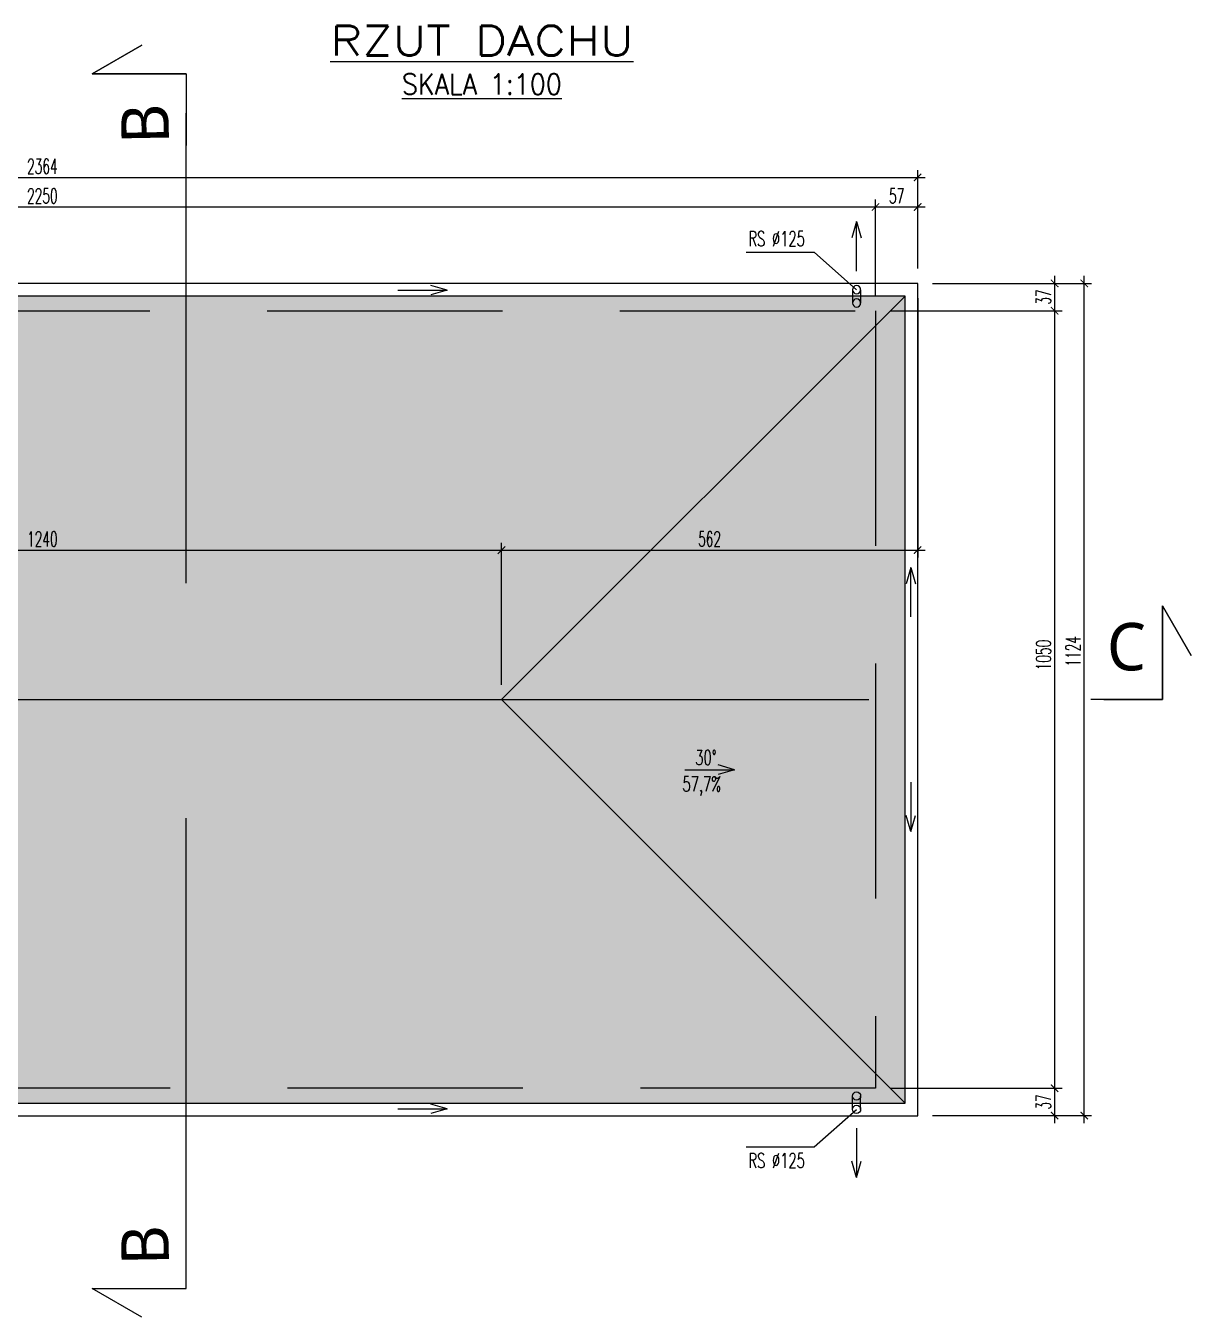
# Model space of a CAD drawing. Header units: millimetres. Extents: x -24587 to 37983, y -70862 to 338.
# Drawn here: x 10519 to 12093, y -66226 to -64482 of the extents above; entities that cross this region are included whole.
import ezdxf
from ezdxf.enums import TextEntityAlignment as Align

# ---------------------------------------------------------------- set-up
doc = ezdxf.new("R2010")
doc.units = ezdxf.units.MM
doc.header["$LTSCALE"] = 50
doc.linetypes.add('DASHED2', pattern=[9.525, 6.35, -3.175])
doc.layers.get('Defpoints').update_dxf_attribs({"color": 251})
for name, color, linetype in [('6', 6, 'Continuous'), ('K-CIENKIE', 8, 'Continuous'), ('K-HATCH243', 243, 'Continuous'), ('K-LINIA', 254, 'Continuous'), ('K-POMOCNICZE', 9, 'DASHED2'), ('K-TEXT 2.4mm', 71, 'Continuous'), ('K-TEXT 2.8mm', 101, 'Continuous'), ('K-TEXT 2mm', 254, 'Continuous'), ('K-TEXT 4mm', 4, 'Continuous'), ('K-WYMIARY', 1, 'Continuous')]:
    doc.layers.add(name, color=color, linetype=linetype)
doc.styles.add('text 2.8mm', font='romans.shx', dxfattribs={"width": 0.65})
doc.styles.add('text 2mm', font='romans.shx', dxfattribs={"width": 0.65})
doc.styles.add('text 4mm', font='romans.shx', dxfattribs={"width": 0.8})
doc.styles.add('text duzy', font='segoeui.ttf')
doc.styles.add('WYM1', font='romanszb.shx', dxfattribs={"width": 0.6})
doc.dimstyles.new('CM100', dxfattribs={"dimscale": 5, "dimtxt": 2, "dimasz": 1, "dimexe": 1, "dimexo": 2, "dimgap": 0.5, "dimtad": 1, "dimrnd": 0.5, "dimdsep": 46, "dimtxsty": 'WYM1', "dimblk": 'OBLIQUE', "dimcen": 0, "dimdle": 1, "dimclrd": 253, "dimclre": 251, "dimclrt": 30, "dimadec": 0, "dimazin": 0, "dimtfac": 1, "dimtix": 1, "dimtmove": 0, "dimatfit": 0, "dimfxl": 1, "dimtfillclr": 256, "dimtolj": 1, "dimarcsym": 0})

# ---------------------------------------------------------------- blocks, each defined once
blk = doc.blocks.new('_ArchTick')
at = {"color": 0, "linetype": 'ByBlock', "const_width": 0.15}
blk.add_lwpolyline([(-0.5, -0.5), (0.5, 0.5)], dxfattribs=at)
blk = doc.blocks.new('*D218')
at = {"layer": 'Defpoints', "color": 0, "transparency": 16777216}
for p in [(11666.7, -64727.2), (11723.7, -64830.3), (11666.7, -64867.3)]:
    blk.add_point(p, dxfattribs=at)
at = {"layer": 'K-WYMIARY', "color": 251, "lineweight": -2, "transparency": 16777216}
for p, q in [((11666.7, -64847.3), (11666.7, -64717.2)), ((11723.7, -64810.3), (11723.7, -64717.2))]:
    blk.add_line(p, q, dxfattribs=at)
at = {"layer": 'K-WYMIARY', "color": 253, "lineweight": -2, "transparency": 16777216}
blk.add_line((11733.7, -64727.2), (11656.7, -64727.2), dxfattribs=at)
at = {"layer": 'K-WYMIARY', "color": 253, "lineweight": -2, "transparency": 16777216, "xscale": 10, "yscale": 10, "zscale": 10}
for p, rotation in [((11666.7, -64727.2), 179.9999999999999), ((11723.7, -64727.2), 359.9999999999999)]:
    blk.add_blockref('_ArchTick', p, dxfattribs=dict(at, rotation=rotation))
at = {"layer": 'K-WYMIARY', "color": 30, "transparency": 16777216, "insert": (11695.2, -64712.2), "char_height": 20, "attachment_point": 5, "style": 'WYM1'}
blk.add_mtext('\\A1;57', dxfattribs=at)
blk = doc.blocks.new('*D219')
at = {"layer": 'Defpoints', "color": 0, "transparency": 16777216}
for p in [(9416.7, -64727.2), (9416.7, -64867.3), (11666.7, -64867.3)]:
    blk.add_point(p, dxfattribs=at)
at = {"layer": 'K-WYMIARY', "color": 251, "lineweight": -2, "transparency": 16777216}
for p, q in [((9416.7, -64847.3), (9416.7, -64717.2)), ((11666.7, -64847.3), (11666.7, -64717.2))]:
    blk.add_line(p, q, dxfattribs=at)
at = {"layer": 'K-WYMIARY', "color": 253, "lineweight": -2, "transparency": 16777216}
blk.add_line((11676.7, -64727.2), (9406.7, -64727.2), dxfattribs=at)
at = {"layer": 'K-WYMIARY', "color": 253, "lineweight": -2, "transparency": 16777216, "xscale": 10, "yscale": 10, "zscale": 10}
for p, rotation in [((9416.7, -64727.2), 179.9999999999999), ((11666.7, -64727.2), 359.9999999999999)]:
    blk.add_blockref('_ArchTick', p, dxfattribs=dict(at, rotation=rotation))
at = {"layer": 'K-WYMIARY', "color": 30, "transparency": 16777216, "insert": (10541.7, -64712.2), "char_height": 20, "attachment_point": 5, "style": 'WYM1'}
blk.add_mtext('\\A1;2250', dxfattribs=at)
blk = doc.blocks.new('*D220')
at = {"layer": 'Defpoints', "color": 0, "transparency": 16777216}
for p in [(11723.7, -64830.3), (11666.7, -64867.3), (11908.6, -64867.3)]:
    blk.add_point(p, dxfattribs=at)
at = {"layer": 'K-WYMIARY', "color": 253, "lineweight": -2, "transparency": 16777216}
blk.add_line((11908.6, -64820.3), (11908.6, -64877.3), dxfattribs=at)
at = {"layer": 'K-WYMIARY', "color": 251, "lineweight": -2, "transparency": 16777216}
for p, q in [((11743.7, -64830.3), (11918.6, -64830.3)), ((11686.7, -64867.3), (11918.6, -64867.3))]:
    blk.add_line(p, q, dxfattribs=at)
at = {"layer": 'K-WYMIARY', "color": 253, "lineweight": -2, "transparency": 16777216, "xscale": 10, "yscale": 10, "zscale": 10}
for p, rotation in [((11908.6, -64830.3), 89.99999999999993), ((11908.6, -64867.3), 269.9999999999999)]:
    blk.add_blockref('_ArchTick', p, dxfattribs=dict(at, rotation=rotation))
at = {"layer": 'K-WYMIARY', "color": 30, "transparency": 16777216, "insert": (11893.6, -64848.8), "char_height": 20, "attachment_point": 5, "rotation": 90, "style": 'WYM1'}
blk.add_mtext('\\A1;37', dxfattribs=at)
blk = doc.blocks.new('*D221')
at = {"layer": 'Defpoints', "color": 0, "transparency": 16777216}
for p in [(11666.7, -64867.3), (11666.7, -65917.3), (11908.6, -65917.3)]:
    blk.add_point(p, dxfattribs=at)
at = {"layer": 'K-WYMIARY', "color": 253, "lineweight": -2, "transparency": 16777216}
blk.add_line((11908.6, -64857.3), (11908.6, -65927.3), dxfattribs=at)
at = {"layer": 'K-WYMIARY', "color": 251, "lineweight": -2, "transparency": 16777216}
for p, q in [((11686.7, -64867.3), (11918.6, -64867.3)), ((11686.7, -65917.3), (11918.6, -65917.3))]:
    blk.add_line(p, q, dxfattribs=at)
at = {"layer": 'K-WYMIARY', "color": 253, "lineweight": -2, "transparency": 16777216, "xscale": 10, "yscale": 10, "zscale": 10}
for p, rotation in [((11908.6, -64867.3), 89.99999999999993), ((11908.6, -65917.3), 269.9999999999999)]:
    blk.add_blockref('_ArchTick', p, dxfattribs=dict(at, rotation=rotation))
at = {"layer": 'K-WYMIARY', "color": 30, "transparency": 16777216, "insert": (11893.6, -65332.2), "char_height": 20, "attachment_point": 5, "rotation": 90, "style": 'WYM1'}
blk.add_mtext('\\A1;1050', dxfattribs=at)
blk = doc.blocks.new('*D222')
at = {"layer": 'Defpoints', "color": 0, "transparency": 16777216}
for p in [(11666.7, -65917.3), (11723.7, -65954.3), (11908.6, -65954.3)]:
    blk.add_point(p, dxfattribs=at)
at = {"layer": 'K-WYMIARY', "color": 251, "lineweight": -2, "transparency": 16777216}
for p, q in [((11686.7, -65917.3), (11918.6, -65917.3)), ((11743.7, -65954.3), (11918.6, -65954.3))]:
    blk.add_line(p, q, dxfattribs=at)
at = {"layer": 'K-WYMIARY', "color": 253, "lineweight": -2, "transparency": 16777216}
blk.add_line((11908.6, -65907.3), (11908.6, -65964.3), dxfattribs=at)
at = {"layer": 'K-WYMIARY', "color": 253, "lineweight": -2, "transparency": 16777216, "xscale": 10, "yscale": 10, "zscale": 10}
for p, rotation in [((11908.6, -65917.3), 89.99999999999993), ((11908.6, -65954.3), 269.9999999999999)]:
    blk.add_blockref('_ArchTick', p, dxfattribs=dict(at, rotation=rotation))
at = {"layer": 'K-WYMIARY', "color": 30, "transparency": 16777216, "insert": (11893.6, -65935.8), "char_height": 20, "attachment_point": 5, "rotation": 90, "style": 'WYM1'}
blk.add_mtext('\\A1;37', dxfattribs=at)
blk = doc.blocks.new('*D223')
at = {"layer": 'Defpoints', "color": 0, "transparency": 16777216}
for p in [(11723.7, -64830.3), (11948.6, -64830.3), (11723.7, -65954.3)]:
    blk.add_point(p, dxfattribs=at)
at = {"layer": 'K-WYMIARY', "color": 253, "lineweight": -2, "transparency": 16777216}
blk.add_line((11948.6, -65964.3), (11948.6, -64820.3), dxfattribs=at)
at = {"layer": 'K-WYMIARY', "color": 251, "lineweight": -2, "transparency": 16777216}
for p, q in [((11743.7, -64830.3), (11958.6, -64830.3)), ((11743.7, -65954.3), (11958.6, -65954.3))]:
    blk.add_line(p, q, dxfattribs=at)
at = {"layer": 'K-WYMIARY', "color": 253, "lineweight": -2, "transparency": 16777216, "xscale": 10, "yscale": 10, "zscale": 10}
for p, rotation in [((11948.6, -64830.3), 89.9999999999999), ((11948.6, -65954.3), 269.9999999999999)]:
    blk.add_blockref('_ArchTick', p, dxfattribs=dict(at, rotation=rotation))
at = {"layer": 'K-WYMIARY', "color": 30, "transparency": 16777216, "insert": (11933.6, -65327.2), "char_height": 20, "attachment_point": 5, "rotation": 90, "style": 'WYM1'}
blk.add_mtext('\\A1;1124', dxfattribs=at)
blk = doc.blocks.new('*D225')
at = {"layer": 'Defpoints', "color": 0, "transparency": 16777216}
for p in [(11161.7, -65190.5), (9921.7, -65392.3), (11161.7, -65392.3)]:
    blk.add_point(p, dxfattribs=at)
at = {"layer": 'K-WYMIARY', "color": 253, "lineweight": -2, "transparency": 16777216}
blk.add_line((9911.7, -65190.5), (11171.7, -65190.5), dxfattribs=at)
at = {"layer": 'K-WYMIARY', "color": 251, "lineweight": -2, "transparency": 16777216}
for p, q in [((9921.7, -65372.3), (9921.7, -65180.5)), ((11161.7, -65372.3), (11161.7, -65180.5))]:
    blk.add_line(p, q, dxfattribs=at)
at = {"layer": 'K-WYMIARY', "color": 253, "lineweight": -2, "transparency": 16777216, "xscale": 10, "yscale": 10, "zscale": 10}
for p, rotation in [((9921.7, -65190.5), 179.9999999999999), ((11161.7, -65190.5), 359.9999999999999)]:
    blk.add_blockref('_ArchTick', p, dxfattribs=dict(at, rotation=rotation))
at = {"layer": 'K-WYMIARY', "color": 30, "transparency": 16777216, "insert": (10541.7, -65175.5), "char_height": 20, "attachment_point": 5, "style": 'WYM1'}
blk.add_mtext('\\A1;1240', dxfattribs=at)
blk = doc.blocks.new('*D226')
at = {"layer": 'Defpoints', "color": 0, "transparency": 16777216}
for p in [(11723.7, -64830.3), (11723.7, -65190.5), (11161.7, -65392.3)]:
    blk.add_point(p, dxfattribs=at)
at = {"layer": 'K-WYMIARY', "color": 251, "lineweight": -2, "transparency": 16777216}
for p, q in [((11723.7, -64850.3), (11723.7, -65200.5)), ((11161.7, -65372.3), (11161.7, -65180.5))]:
    blk.add_line(p, q, dxfattribs=at)
at = {"layer": 'K-WYMIARY', "color": 253, "lineweight": -2, "transparency": 16777216}
blk.add_line((11151.7, -65190.5), (11733.7, -65190.5), dxfattribs=at)
at = {"layer": 'K-WYMIARY', "color": 253, "lineweight": -2, "transparency": 16777216, "xscale": 10, "yscale": 10, "zscale": 10}
for p, rotation in [((11161.7, -65190.5), 179.9999999999999), ((11723.7, -65190.5), 359.9999999999999)]:
    blk.add_blockref('_ArchTick', p, dxfattribs=dict(at, rotation=rotation))
at = {"layer": 'K-WYMIARY', "color": 30, "transparency": 16777216, "insert": (11442.7, -65175.5), "char_height": 20, "attachment_point": 5, "style": 'WYM1'}
blk.add_mtext('\\A1;562', dxfattribs=at)
blk = doc.blocks.new('A$Cd909bc61')
for points in [[(77, -8.5), (77, -26.5)], [(88, -8.5), (88, -26.5)]]:
    blk.add_lwpolyline(points)
for centre in [(82.5, -8.5), (82.5, -26.5)]:
    blk.add_circle(centre, 5.5)
blk = doc.blocks.new('A$C14c26eda')
for points in [[(0, 0), (66.7, 0), (44.7, 6.4)], [(0, 0), (66.7, 0), (44.7, -6.4)]]:
    blk.add_lwpolyline(points)
blk = doc.blocks.new('*D240')
at = {"layer": 'Defpoints', "color": 0, "transparency": 16777216}
for p in [(11723.7, -64687.2), (9359.7, -64830.3), (11723.7, -64830.3)]:
    blk.add_point(p, dxfattribs=at)
at = {"layer": 'K-WYMIARY', "color": 251, "lineweight": -2, "transparency": 16777216}
for p, q in [((9359.7, -64810.3), (9359.7, -64677.2)), ((11723.7, -64810.3), (11723.7, -64677.2))]:
    blk.add_line(p, q, dxfattribs=at)
at = {"layer": 'K-WYMIARY', "color": 253, "lineweight": -2, "transparency": 16777216}
blk.add_line((9349.7, -64687.2), (11733.7, -64687.2), dxfattribs=at)
at = {"layer": 'K-WYMIARY', "color": 253, "lineweight": -2, "transparency": 16777216, "xscale": 10, "yscale": 10, "zscale": 10}
for p, rotation in [((9359.7, -64687.2), 179.9999999999999), ((11723.7, -64687.2), 359.9999999999999)]:
    blk.add_blockref('_ArchTick', p, dxfattribs=dict(at, rotation=rotation))
at = {"layer": 'K-WYMIARY', "color": 30, "transparency": 16777216, "insert": (10541.7, -64672.2), "char_height": 20, "attachment_point": 5, "style": 'WYM1'}
blk.add_mtext('\\A1;2364', dxfattribs=at)

msp = doc.modelspace()

# ---------------------------------------------------------------- hatches: boundary and pattern name
at = {"layer": 'K-HATCH243'}
h = msp.add_hatch(dxfattribs=at)
h.set_pattern_fill('AR-B88', color=256, scale=0.1, angle=180)
h.paths.add_polyline_path([(11706.7, -64847.349), (9376.7, -64847.349), (9921.7, -65392.349), (11161.7, -65392.349)])
h.paths.add_polyline_path([(11161.7, -65392.349), (9921.7, -65392.349), (9376.7, -65937.349), (11706.7, -65937.349)])
h = msp.add_hatch(dxfattribs=at)
h.set_pattern_fill('AR-B88', color=256, scale=0.1, angle=270)
h.paths.add_polyline_path([(9376.7, -65937.349), (9921.7, -65392.349), (9376.7, -64847.349)])
h.paths.add_polyline_path([(9674.366, -65376.349), (9674.366, -65326.349), (9749.366, -65326.349), (9749.366, -65376.349)], flags=16)
h.paths.add_polyline_path([(11161.7, -65392.349), (11706.7, -65937.349), (11706.7, -64847.349)])

# ---------------------------------------------------------------- linework, layer by layer
at = {"layer": '6', "linetype": 'DASHED2', "ltscale": 2}
for points in [[(10675.981, -66226.461), (10609.08, -66187.71), (10735.694, -66187.71), (10735.694, -64547.353), (10609.08, -64547.353), (10675.981, -64508.601)], [(9079.045, -65332.636), (9117.796, -65265.735), (9117.796, -65392.349), (12054.255, -65392.349), (12054.255, -65265.735), (12093.006, -65332.636)]]:
    msp.add_lwpolyline(points, dxfattribs=at)
at = {"layer": '6'}
for points in [[(10675.981, -64508.601), (10609.08, -64547.353), (10735.694, -64547.353), (10735.694, -64644.083)], [(12093.006, -65332.636), (12054.255, -65265.735), (12054.255, -65392.349), (11957.524, -65392.349)], [(10675.981, -66226.461), (10609.08, -66187.71), (10735.694, -66187.71), (10735.694, -66090.979)]]:
    msp.add_lwpolyline(points, dxfattribs=at)
at = {"layer": 'K-LINIA'}
for points in [[(11491.947, -64788.236), (11583.995, -64788.236), (11641.176, -64838.828)], [(11706.7, -64847.349), (11161.7, -65392.349), (11706.7, -65937.349)], [(9921.7, -65392.349), (11161.7, -65392.349)], [(11491.947, -65996.462), (11583.995, -65996.462), (11641.176, -65945.869)]]:
    msp.add_lwpolyline(points, dxfattribs=at)
for points in [[(9359.7, -65954.349), (11723.7, -65954.349), (11723.7, -64830.349), (9359.7, -64830.349)], [(9376.7, -65937.349), (11706.7, -65937.349), (11706.7, -64847.349), (9376.7, -64847.349)]]:
    msp.add_lwpolyline(points, close=True, dxfattribs=at)
at = {"layer": 'K-POMOCNICZE'}
msp.add_lwpolyline([(9416.7, -64867.349), (11666.7, -64867.349), (11666.7, -65917.349), (9416.7, -65917.349)], close=True, dxfattribs=at)

# ---------------------------------------------------------------- block references
at = {"layer": 'K-CIENKIE', "xscale": -1}
msp.add_blockref('A$Cd909bc61', (11723.7, -64830.349), dxfattribs=at)
at = {"layer": 'K-CIENKIE', "rotation": 180}
msp.add_blockref('A$Cd909bc61', (11723.7, -65954.349), dxfattribs=at)
at = {"layer": 'K-TEXT 2.4mm'}
for p, rotation in [((11641.2, -64813.575), 89.99999999999991), ((11714.52, -65504.048), 270)]:
    msp.add_blockref('A$C14c26eda', p, dxfattribs=dict(at, rotation=rotation))
msp.add_blockref('A$C14c26eda', (11021.678, -64839.529), dxfattribs=at)
at = {"layer": 'K-TEXT 2.4mm', "xscale": -1}
for p, rotation in [((11714.52, -65280.65), 270), ((11409.426, -65487.062), 180), ((11021.678, -65945.169), 180), ((11641.2, -65971.123), 90.00000000000007)]:
    msp.add_blockref('A$C14c26eda', p, dxfattribs=dict(at, rotation=rotation))

# ---------------------------------------------------------------- texts
at = {"layer": 'K-TEXT 2.8mm', "linetype": 'ByBlock', "lineweight": -2, "style": 'text 2.8mm', "width": 0.9}
msp.add_text('%%USKALA 1:100', height=28, dxfattribs=at).set_placement((11135.193, -64575.144), align=Align.CENTER)
at = {"layer": 'K-TEXT 2mm', "style": 'text 2mm', "width": 0.65}
for s, p in [('RS %%C125', (11495.085, -64779.895)), ('30%%D', (11423.34, -65480.716)), ('57,7%%%', (11406, -65516.418)), ('RS %%C125', (11495.085, -66024.803))]:
    msp.add_text(s, height=20, dxfattribs=at).set_placement(p)
at = {"layer": 'K-TEXT 4mm', "style": 'text 4mm', "width": 1.2}
msp.add_text('%%URZUT DACHU', height=40, dxfattribs=at).set_placement((11135.193, -64522.449), align=Align.CENTER)
at = {"layer": 'K-TEXT 4mm', "style": 'text duzy'}
for p in [(10712.773, -64641.357), (10712.773, -66155.917)]:
    msp.add_text('B', height=64, rotation=91.015444, dxfattribs=at).set_placement(p)
msp.add_text('C', height=64, dxfattribs=at).set_placement((11979.213, -65352.909))

# ---------------------------------------------------------------- dimensions: what is measured, and where the dimension line sits
at = {"layer": 'K-WYMIARY'}
for base, p1, p2, override, picture, middle in [((11723.7, -64687.213), (9359.72, -64830.349), (11723.7, -64830.349), {"dimscale": 10, "dimblk": 'ArchTick'}, '*D240', (10541.71, -64672.213)), ((9416.7, -64727.213), (11666.7, -64867.349), (9416.7, -64867.349), {"dimscale": 10, "dimblk": 'ArchTick', "dimtmove": 1}, '*D219', (10541.7, -64712.213)), ((11666.7, -64727.213), (11723.7, -64830.349), (11666.7, -64867.349), {"dimscale": 10, "dimblk": 'ArchTick', "dimtmove": 1}, '*D218', (11695.2, -64712.213)), ((11723.7, -65190.482), (11161.7, -65392.349), (11723.7, -64830.349), {"dimscale": 10, "dimblk": 'ArchTick', "dimtmove": 1}, '*D226', (11442.7, -65175.482)), ((11161.7, -65190.482), (9921.7, -65392.349), (11161.7, -65392.349), {"dimscale": 10, "dimblk": 'ArchTick', "dimtmove": 1}, '*D225', (10541.7, -65175.482))]:
    dim = msp.add_linear_dim(base=base, p1=p1, p2=p2, dimstyle='CM100', override=override, dxfattribs=at)
    dim.commit()
    dim.dimension.update_dxf_attribs({"geometry": picture, "text_midpoint": middle})
for base, p1, p2, override, picture, middle in [((11908.576, -64867.349), (11723.7, -64830.349), (11666.7, -64867.349), {"dimscale": 10, "dimblk": 'ArchTick'}, '*D220', (11893.576, -64848.849)), ((11908.576, -65954.349), (11666.7, -65917.349), (11723.7, -65954.349), {"dimscale": 10, "dimblk": 'ArchTick', "dimtmove": 1}, '*D222', (11893.576, -65935.849))]:
    dim = msp.add_linear_dim(base=base, p1=p1, p2=p2, angle=90, dimstyle='CM100', override=override, dxfattribs=at)
    dim.commit()
    dim.dimension.update_dxf_attribs({"geometry": picture, "text_midpoint": middle})
for base, p1, p2, picture, middle in [((11948.576, -64830.349), (11723.7, -65954.349), (11723.7, -64830.349), '*D223', (11948.576, -65327.215)), ((11908.576, -65917.349), (11666.7, -64867.349), (11666.7, -65917.349), '*D221', (11908.576, -65332.177))]:
    dim = msp.add_linear_dim(base=base, p1=p1, p2=p2, angle=90, dimstyle='CM100', override={"dimscale": 10, "dimblk": 'ArchTick', "dimtmove": 1}, dxfattribs=at)
    dim.commit()
    dim.dimension.update_dxf_attribs({"geometry": picture, "text_midpoint": middle, "dimtype": 160})

doc.saveas('drawing.dxf')
